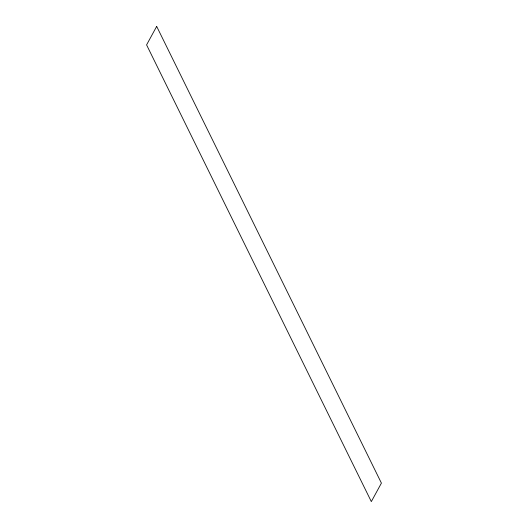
<?xml version="1.0" encoding="UTF-8"?>
<svg xmlns="http://www.w3.org/2000/svg" width="528" height="528" viewBox="0 0 528 528"><rect width="100%" height="100%" fill="white"/><g stroke="black" fill="none" stroke-linecap="round" stroke-linejoin="round"><path stroke-width="0.79" d="M156.677 26.4L146.586 44.887L371.323 501.6L381.414 483.113L156.677 26.4"/></g></svg>
